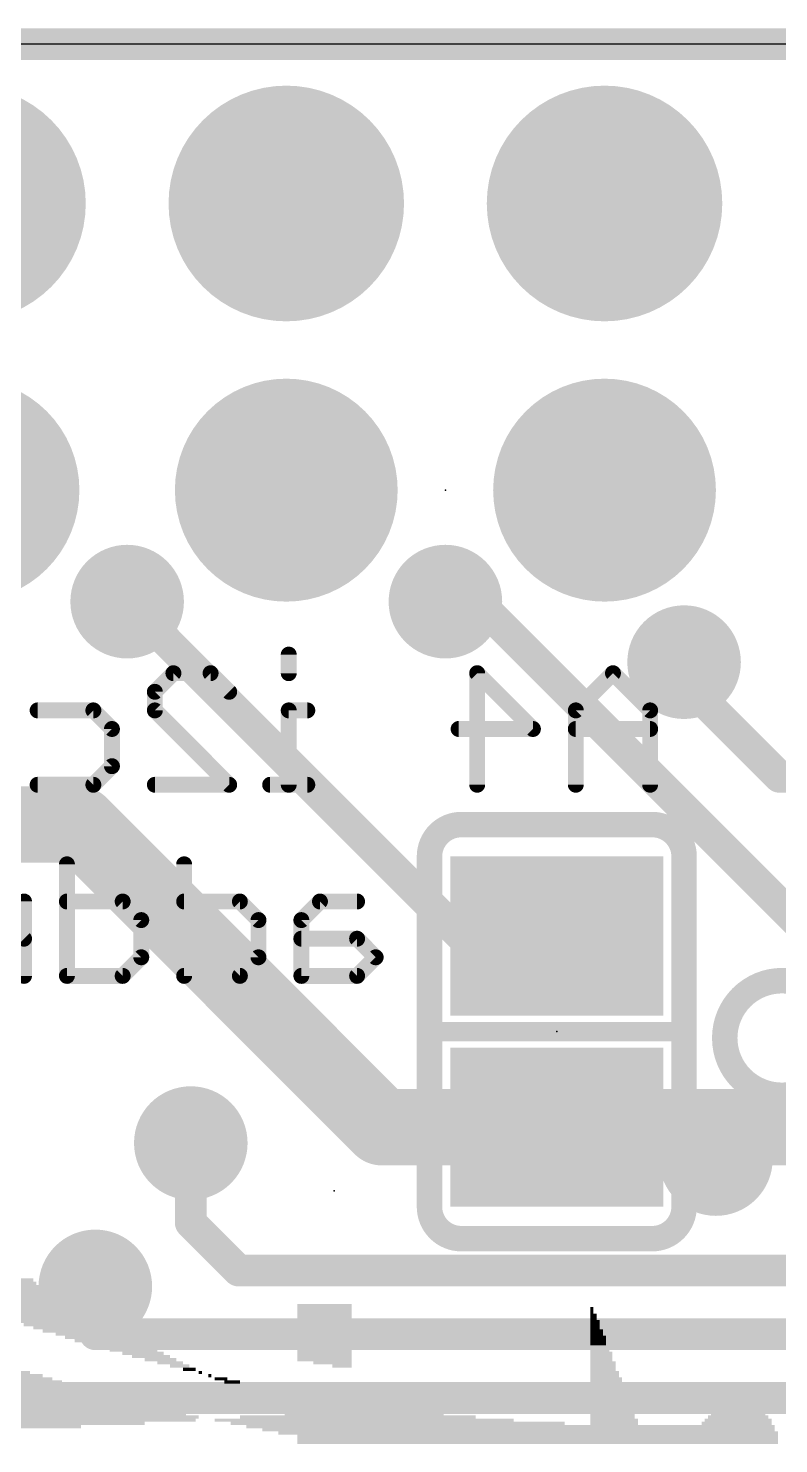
# Model space of a CAD drawing. Extents: x -0.1 to 50.9, y -0.1 to 23.
# Drawn here: x 27.15 to 33.14, y 11.7 to 22.99 of the extents above; entities that cross this region are included whole.
import ezdxf

# ---------------------------------------------------------------- set-up
doc = ezdxf.new("R2010")
doc.units = 0
for name, color, linetype in [('16', 132, 'CONTINUOUS'), ('17', 110, 'CONTINUOUS'), ('18', 110, 'CONTINUOUS'), ('20', 53, 'CONTINUOUS'), ('21', 40, 'CONTINUOUS'), ('22', 6, 'CONTINUOUS'), ('23', 40, 'CONTINUOUS'), ('24', 6, 'CONTINUOUS'), ('30', 253, 'CONTINUOUS')]:
    doc.layers.add(name, color=color, linetype=linetype)

# ---------------------------------------------------------------- blocks, each defined once
blk = doc.blocks.new('RECT')
blk.add_solid([(-0.5, -0.5), (0.5, -0.5), (-0.5, 0.5), (0.5, 0.5)])
blk = doc.blocks.new('ROUNDP')
at = {"const_width": 0.5}
blk.add_lwpolyline([(0, -0.25, 1), (0, 0.25, 1), (0, -0.25)], format="xyb", dxfattribs=at)
blk = doc.blocks.new('ROUNDV')
at = {"const_width": 0.5}
blk.add_lwpolyline([(0, -0.25, 1), (0, 0.25, 1), (0, -0.25)], format="xyb", dxfattribs=at)

msp = doc.modelspace()

# ---------------------------------------------------------------- linework, layer by layer
at = {"layer": '16'}
for points, const_width in [([(50.8, 22.86), (0, 22.86)], 0.254), ([(30.607, 15.748), (27.94, 18.415)], 0.254), ([(30.734, 18.415), (30.48, 18.415)], 0.254), ([(30.734, 18.415), (33.401, 15.748)], 0.254), ([(32.385, 17.78), (32.385, 17.9324)], 0.254), ([(33.147, 17.018), (32.385, 17.78)], 0.254), ([(33.147, 17.018), (33.909, 17.018)], 0.254), ([(27.559, 16.637), (23.241, 16.637)], 0.6096), ([(29.972, 14.224), (27.559, 16.637)], 0.6096), ([(31.369, 15.748), (30.607, 15.748)], 0.254), ([(29.972, 14.224), (31.369, 14.224)], 0.6096), ([(31.369, 14.224), (31.242, 14.224)], 0.6096), ([(31.369, 14.224), (32.385, 14.224)], 0.6096), ([(34.417, 14.224), (31.369, 14.224)], 0.6096), ([(32.385, 14.224), (32.639, 13.97)], 0.6096), ([(28.448, 14.097), (28.448, 13.462)], 0.254), ([(28.448, 13.462), (28.829, 13.081)], 0.254), ([(28.829, 13.081), (39.116, 13.081)], 0.254), ([(27.686, 12.954), (27.686, 12.573)], 0.254), ([(27.686, 12.573), (38.227, 12.573)], 0.254), ([(26.924, 12.065), (37.465, 12.065)], 0.254)]:
    msp.add_lwpolyline(points, dxfattribs=dict(at, const_width=const_width))
for points, const_width in [([(27.9849, 18.4599, 1), (27.8951, 18.3701)], 0.127), ([(30.48, 18.4785, 1), (30.48, 18.3515)], 0.127), ([(30.7789, 18.4599, 1), (30.6891, 18.3701)], 0.127), ([(30.734, 18.3515, 1), (30.734, 18.4785)], 0.127), ([(32.4485, 17.9324, 1), (32.3215, 17.9324)], 0.127), ([(32.4299, 17.8249, 1), (32.3401, 17.7351)], 0.127), ([(32.3215, 17.78, 1), (32.4485, 17.78)], 0.127), ([(33.147, 17.0815, 1), (33.147, 16.9545)], 0.127), ([(33.1021, 16.9731, 1), (33.1919, 17.0629)], 0.127), ([(27.6668, 16.7448, 1), (27.4512, 16.5292)], 0.3048), ([(27.559, 16.4846, 1), (27.559, 16.7894)], 0.3048), ([(30.607, 15.8115, 1), (30.607, 15.6845)], 0.127), ([(30.5621, 15.7031, 1), (30.6519, 15.7929)], 0.127), ([(31.369, 15.6845, 1), (31.369, 15.8115)], 0.127), ([(29.972, 14.3764, 1), (29.972, 14.0716)], 0.3048), ([(29.8642, 14.1162, 1), (30.0798, 14.3318)], 0.3048), ([(31.242, 14.3764, 1), (31.242, 14.0716)], 0.3048), ([(31.369, 14.3764, 1), (31.369, 14.0716)], 0.3048), ([(31.369, 14.3764, 1), (31.369, 14.0716)], 0.3048), ([(31.369, 14.0716, 1), (31.369, 14.3764)], 0.3048), ([(31.369, 14.0716, 1), (31.369, 14.3764)], 0.3048), ([(32.4928, 14.3318, 1), (32.2772, 14.1162)], 0.3048), ([(32.385, 14.0716, 1), (32.385, 14.3764)], 0.3048), ([(28.5115, 14.097, 1), (28.3845, 14.097)], 0.127), ([(32.5312, 13.8622, 1), (32.7468, 14.0778)], 0.3048), ([(28.4929, 13.5069, 1), (28.4031, 13.4171)], 0.127), ([(28.3845, 13.462, 1), (28.5115, 13.462)], 0.127), ([(28.829, 13.1445, 1), (28.829, 13.0175)], 0.127), ([(28.7841, 13.0361, 1), (28.8739, 13.1259)], 0.127), ([(27.7495, 12.954, 1), (27.6225, 12.954)], 0.127), ([(27.686, 12.6365, 1), (27.686, 12.5095)], 0.127), ([(27.6225, 12.573, 1), (27.7495, 12.573)], 0.127)]:
    msp.add_lwpolyline(points, format="xyb", dxfattribs=dict(at, const_width=const_width))
at = {"layer": '20'}
msp.add_line((48.26, 22.86), (2.54, 22.86), dxfattribs=at)
at = {"layer": '21', "const_width": 0.2032}
msp.add_lwpolyline([(33.1666, 14.478, 1), (33.1666, 15.3924, 1), (33.1666, 14.478)], format="xyb", dxfattribs=at)
at = {"layer": '22'}
for points, const_width in [([(29.2296, 17.9926), (29.2296, 17.8443)], 0.127), ([(28.161, 17.696), (28.3093, 17.8443)], 0.127), ([(28.3093, 17.8443), (28.6059, 17.8443)], 0.127), ([(28.6059, 17.8443), (28.7542, 17.696)], 0.127), ([(30.7336, 16.9545), (30.7336, 17.8443)], 0.127), ([(30.7336, 17.8443), (31.1785, 17.3994)], 0.127), ([(31.8174, 17.8443), (31.5208, 17.5477)], 0.127), ([(32.114, 17.5477), (31.8174, 17.8443)], 0.127), ([(28.161, 17.5477), (28.161, 17.696)], 0.127), ([(27.2255, 17.5477), (27.6704, 17.5477)], 0.127), ([(27.6704, 17.5477), (27.8187, 17.3994)], 0.127), ([(28.7542, 16.9545), (28.161, 17.5477)], 0.127), ([(29.3779, 17.5477), (29.2296, 17.5477)], 0.127), ([(29.2296, 17.5477), (29.2296, 16.9545)], 0.127), ([(31.5208, 17.5477), (31.5208, 16.9545)], 0.127), ([(32.114, 16.9545), (32.114, 17.5477)], 0.127), ([(27.8187, 17.3994), (27.8187, 17.1028)], 0.127), ([(31.1785, 17.3994), (30.5853, 17.3994)], 0.127), ([(32.114, 17.3994), (31.5208, 17.3994)], 0.127), ([(27.8187, 17.1028), (27.6704, 16.9545)], 0.127), ([(27.6704, 16.9545), (27.2255, 16.9545)], 0.127), ([(28.161, 16.9545), (28.7542, 16.9545)], 0.127), ([(29.3779, 16.9545), (29.0813, 16.9545)], 0.127), ([(32.131, 16.637), (30.607, 16.637)], 0.2032), ([(30.353, 16.383), (30.353, 13.589)], 0.2032), ([(32.385, 13.589), (32.385, 16.383)], 0.2032), ([(27.4594, 16.3203), (27.4594, 15.4305)], 0.127), ([(28.3949, 16.3203), (28.3949, 15.4305)], 0.127), ([(27.117, 15.7271), (26.8204, 16.0237)], 0.127), ([(27.117, 15.4305), (27.117, 16.0237)], 0.127), ([(27.9043, 16.0237), (27.4594, 16.0237)], 0.127), ([(28.0525, 15.8754), (27.9043, 16.0237)], 0.127), ([(28.8398, 16.0237), (28.3949, 16.0237)], 0.127), ([(28.9881, 15.8754), (28.8398, 16.0237)], 0.127), ([(29.4787, 16.0237), (29.3304, 15.8754)], 0.127), ([(29.7753, 16.0237), (29.4787, 16.0237)], 0.127), ([(28.0525, 15.5788), (28.0525, 15.8754)], 0.127), ([(28.9881, 15.5788), (28.9881, 15.8754)], 0.127), ([(29.3304, 15.8754), (29.3304, 15.4305)], 0.127), ([(29.7753, 15.7271), (29.3304, 15.7271)], 0.127), ([(29.9236, 15.5788), (29.7753, 15.7271)], 0.127), ([(27.9043, 15.4305), (28.0525, 15.5788)], 0.127), ([(28.8398, 15.4305), (28.9881, 15.5788)], 0.127), ([(29.7753, 15.4305), (29.9236, 15.5788)], 0.127), ([(27.4594, 15.4305), (27.9043, 15.4305)], 0.127), ([(28.3949, 15.4305), (28.8398, 15.4305)], 0.127), ([(29.3304, 15.4305), (29.7753, 15.4305)], 0.127), ([(32.131, 13.335), (30.607, 13.335)], 0.2032)]:
    msp.add_lwpolyline(points, dxfattribs=dict(at, const_width=const_width))
for points, const_width in [([(29.2613, 17.9926, 1), (29.1978, 17.9926)], 0.0635), ([(28.3093, 17.876, 1), (28.3093, 17.8125)], 0.0635), ([(28.3318, 17.8218, 1), (28.2869, 17.8667)], 0.0635), ([(28.6283, 17.8667, 1), (28.5834, 17.8218)], 0.0635), ([(28.6059, 17.8125, 1), (28.6059, 17.876)], 0.0635), ([(29.1978, 17.8443, 1), (29.2613, 17.8443)], 0.0635), ([(30.7654, 17.8443, 1), (30.7019, 17.8443)], 0.0635), ([(30.7561, 17.8667, 1), (30.7112, 17.8218)], 0.0635), ([(31.8399, 17.8667, 1), (31.795, 17.8218)], 0.0635), ([(31.8399, 17.8218, 1), (31.795, 17.8667)], 0.0635), ([(28.1928, 17.696, 1), (28.1293, 17.696)], 0.0635), ([(28.1386, 17.7184, 1), (28.1835, 17.6735)], 0.0635), ([(28.7317, 17.6735, 1), (28.7766, 17.7184)], 0.0635), ([(27.2255, 17.5794, 1), (27.2255, 17.5159)], 0.0635), ([(27.6928, 17.5701, 1), (27.6479, 17.5252)], 0.0635), ([(27.6704, 17.5159, 1), (27.6704, 17.5794)], 0.0635), ([(28.1835, 17.5701, 1), (28.1386, 17.5252)], 0.0635), ([(29.2613, 17.5477, 1), (29.1978, 17.5477)], 0.0635), ([(29.2296, 17.5794, 1), (29.2296, 17.5159)], 0.0635), ([(29.3779, 17.5159, 1), (29.3779, 17.5794)], 0.0635), ([(31.5526, 17.5477, 1), (31.4891, 17.5477)], 0.0635), ([(32.1458, 17.5477, 1), (32.0823, 17.5477)], 0.0635), ([(28.1293, 17.5477, 1), (28.1928, 17.5477)], 0.0635), ([(31.4984, 17.5701, 1), (31.5433, 17.5252)], 0.0635), ([(32.0916, 17.5252, 1), (32.1365, 17.5701)], 0.0635), ([(27.8504, 17.3994, 1), (27.7869, 17.3994)], 0.0635), ([(27.7962, 17.3769, 1), (27.8411, 17.4218)], 0.0635), ([(30.5853, 17.4311, 1), (30.5853, 17.3676)], 0.0635), ([(31.156, 17.3769, 1), (31.201, 17.4218)], 0.0635), ([(31.1785, 17.3676, 1), (31.1785, 17.4311)], 0.0635), ([(31.5208, 17.4311, 1), (31.5208, 17.3676)], 0.0635), ([(32.114, 17.3676, 1), (32.114, 17.4311)], 0.0635), ([(27.8411, 17.0803, 1), (27.7962, 17.1252)], 0.0635), ([(27.7869, 17.1028, 1), (27.8504, 17.1028)], 0.0635), ([(27.2255, 16.9862, 1), (27.2255, 16.9228)], 0.0635), ([(27.6479, 16.977, 1), (27.6928, 16.932)], 0.0635), ([(27.6704, 16.9228, 1), (27.6704, 16.9862)], 0.0635), ([(28.161, 16.9862, 1), (28.161, 16.9228)], 0.0635), ([(28.7317, 16.932, 1), (28.7766, 16.977)], 0.0635), ([(28.7542, 16.9228, 1), (28.7542, 16.9862)], 0.0635), ([(29.0813, 16.9862, 1), (29.0813, 16.9228)], 0.0635), ([(29.1978, 16.9545, 1), (29.2613, 16.9545)], 0.0635), ([(29.3779, 16.9228, 1), (29.3779, 16.9862)], 0.0635), ([(30.7019, 16.9545, 1), (30.7654, 16.9545)], 0.0635), ([(31.4891, 16.9545, 1), (31.5526, 16.9545)], 0.0635), ([(32.0823, 16.9545, 1), (32.1458, 16.9545)], 0.0635), ([(30.607, 16.637, 0.4142), (30.353, 16.383)], 0.2032), ([(30.607, 16.6878, 1), (30.607, 16.5862)], 0.1016), ([(30.607, 16.5862, 1), (30.607, 16.6878)], 0.1016), ([(32.385, 16.383, 0.4142), (32.131, 16.637)], 0.2032), ([(32.131, 16.6878, 1), (32.131, 16.5862)], 0.1016), ([(32.131, 16.5862, 1), (32.131, 16.6878)], 0.1016), ([(30.4038, 16.383, 1), (30.3022, 16.383)], 0.1016), ([(32.4358, 16.383, 1), (32.3342, 16.383)], 0.1016), ([(27.4911, 16.3203, 1), (27.4276, 16.3203)], 0.0635), ([(28.4266, 16.3203, 1), (28.3631, 16.3203)], 0.0635), ([(30.3022, 16.383, 1), (30.4038, 16.383)], 0.1016), ([(32.3342, 16.383, 1), (32.4358, 16.383)], 0.1016), ([(27.1488, 16.0237, 1), (27.0853, 16.0237)], 0.0635), ([(27.4594, 16.0554, 1), (27.4594, 15.9919)], 0.0635), ([(27.9267, 16.0461, 1), (27.8818, 16.0012)], 0.0635), ([(27.9043, 15.9919, 1), (27.9043, 16.0554)], 0.0635), ([(28.3949, 16.0554, 1), (28.3949, 15.9919)], 0.0635), ([(28.8622, 16.0461, 1), (28.8173, 16.0012)], 0.0635), ([(28.8398, 15.9919, 1), (28.8398, 16.0554)], 0.0635), ([(29.4787, 16.0554, 1), (29.4787, 15.9919)], 0.0635), ([(29.5012, 16.0012, 1), (29.4562, 16.0461)], 0.0635), ([(29.7753, 15.9919, 1), (29.7753, 16.0554)], 0.0635), ([(28.0843, 15.8754, 1), (28.0208, 15.8754)], 0.0635), ([(28.0301, 15.8529, 1), (28.075, 15.8978)], 0.0635), ([(29.0198, 15.8754, 1), (28.9563, 15.8754)], 0.0635), ([(28.9656, 15.8529, 1), (29.0105, 15.8978)], 0.0635), ([(29.3622, 15.8754, 1), (29.2987, 15.8754)], 0.0635), ([(29.308, 15.8978, 1), (29.3529, 15.8529)], 0.0635), ([(27.0946, 15.7046, 1), (27.1395, 15.7495)], 0.0635), ([(29.3304, 15.7588, 1), (29.3304, 15.6953)], 0.0635), ([(29.7977, 15.7495, 1), (29.7528, 15.7046)], 0.0635), ([(29.7753, 15.6953, 1), (29.7753, 15.7588)], 0.0635), ([(28.0208, 15.5788, 1), (28.0843, 15.5788)], 0.0635), ([(28.075, 15.5563, 1), (28.0301, 15.6012)], 0.0635), ([(28.9563, 15.5788, 1), (29.0198, 15.5788)], 0.0635), ([(29.0105, 15.5563, 1), (28.9656, 15.6012)], 0.0635), ([(29.946, 15.5563, 1), (29.9011, 15.6012)], 0.0635), ([(29.9011, 15.5563, 1), (29.946, 15.6012)], 0.0635), ([(27.4594, 15.4623, 1), (27.4594, 15.3987)], 0.0635), ([(27.8818, 15.453, 1), (27.9267, 15.408)], 0.0635), ([(27.9043, 15.3987, 1), (27.9043, 15.4623)], 0.0635), ([(28.3949, 15.4623, 1), (28.3949, 15.3987)], 0.0635), ([(28.8173, 15.453, 1), (28.8622, 15.408)], 0.0635), ([(28.8398, 15.3987, 1), (28.8398, 15.4623)], 0.0635), ([(29.3304, 15.4623, 1), (29.3304, 15.3987)], 0.0635), ([(29.7528, 15.453, 1), (29.7977, 15.408)], 0.0635), ([(29.7753, 15.3987, 1), (29.7753, 15.4623)], 0.0635), ([(27.0853, 15.4305, 1), (27.1488, 15.4305)], 0.0635), ([(27.4276, 15.4305, 1), (27.4911, 15.4305)], 0.0635), ([(28.3631, 15.4305, 1), (28.4266, 15.4305)], 0.0635), ([(29.2987, 15.4305, 1), (29.3622, 15.4305)], 0.0635), ([(30.353, 13.589, 0.4142), (30.607, 13.335)], 0.2032), ([(30.4038, 13.589, 1), (30.3022, 13.589)], 0.1016), ([(32.131, 13.335, 0.4142), (32.385, 13.589)], 0.2032), ([(32.4358, 13.589, 1), (32.3342, 13.589)], 0.1016), ([(30.3022, 13.589, 1), (30.4038, 13.589)], 0.1016), ([(32.3342, 13.589, 1), (32.4358, 13.589)], 0.1016), ([(30.607, 13.3858, 1), (30.607, 13.2842)], 0.1016), ([(30.607, 13.2842, 1), (30.607, 13.3858)], 0.1016), ([(32.131, 13.3858, 1), (32.131, 13.2842)], 0.1016), ([(32.131, 13.2842, 1), (32.131, 13.3858)], 0.1016)]:
    msp.add_lwpolyline(points, format="xyb", dxfattribs=dict(at, const_width=const_width))
at = {"layer": '23'}
for p in [(30.48, 19.304), (29.591, 13.716)]:
    msp.add_point(p, dxfattribs=at)
at = {"layer": '24'}
msp.add_point((31.369, 14.986), dxfattribs=at)

# ---------------------------------------------------------------- block references
at = {"layer": '16', "xscale": 1.1684, "yscale": 1.6002, "rotation": 270}
for p in [(31.369, 15.748), (31.369, 14.224)]:
    msp.add_blockref('RECT', p, dxfattribs=at)
at = {"layer": '17', "xscale": 1.778, "yscale": 1.778}
for p in [(26.67, 21.59), (29.21, 21.59), (31.75, 21.59)]:
    msp.add_blockref('ROUNDP', p, dxfattribs=at)
at = {"layer": '17', "xscale": 1.6764, "yscale": 1.6764, "rotation": 90}
for p in [(26.67, 19.304), (29.21, 19.304), (31.75, 19.304)]:
    msp.add_blockref('ROUNDP', p, dxfattribs=at)
at = {"layer": '18', "xscale": 0.9064, "yscale": 0.9064}
for p in [(27.94, 18.415), (27.94, 18.415), (30.48, 18.415), (30.48, 18.415), (32.385, 17.9324), (32.385, 17.9324), (28.448, 14.097), (28.448, 14.097), (32.639, 13.97), (32.639, 13.97), (27.686, 12.954), (27.686, 12.954)]:
    msp.add_blockref('ROUNDV', p, dxfattribs=at)
at = {"layer": '22', "yscale": 0.0254, "rotation": 180}
for p, xscale in [((26.6446, 13.0048), 1.0922), ((26.6954, 12.9794), 1.0414), ((26.7589, 12.954), 1.016), ((26.797, 12.9286), 0.9906), ((26.8605, 12.9032), 0.9652), ((26.924, 12.8778), 0.9398), ((26.9621, 12.8524), 0.9144), ((27.0256, 12.827), 0.889), ((27.0891, 12.8016), 0.8636), ((27.1526, 12.7762), 0.8382), ((27.2034, 12.7508), 0.7874), ((29.5148, 12.8016), 0.4318), ((29.5148, 12.7762), 0.4318), ((29.5148, 12.7508), 0.4318), ((31.6484, 12.7762), 0.0254), ((31.6484, 12.7508), 0.0254), ((27.2669, 12.7254), 0.762), ((27.3304, 12.7), 0.7366), ((27.3939, 12.6746), 0.7112), ((27.4574, 12.6492), 0.6858), ((29.5148, 12.7254), 0.4318), ((29.5148, 12.7), 0.4318), ((29.5148, 12.6746), 0.4318), ((29.5148, 12.6492), 0.4318), ((31.6611, 12.7254), 0.0508), ((31.6611, 12.7), 0.0508), ((31.6738, 12.6746), 0.0762), ((31.6738, 12.6492), 0.0762), ((27.5082, 12.6238), 0.635), ((27.5717, 12.5984), 0.6096), ((27.6479, 12.573), 0.5588), ((27.7114, 12.5476), 0.5334), ((27.7749, 12.5222), 0.508), ((29.5148, 12.6238), 0.4318), ((29.5148, 12.5984), 0.4318), ((29.5148, 12.573), 0.4318), ((29.5148, 12.5476), 0.4318), ((29.5148, 12.5222), 0.4318), ((31.6738, 12.6238), 0.0762), ((31.6865, 12.5984), 0.1016), ((31.6865, 12.573), 0.1016), ((31.6992, 12.5476), 0.127), ((31.6992, 12.5222), 0.127), ((27.8511, 12.4968), 0.4572), ((27.9146, 12.4714), 0.4318), ((27.9908, 12.446), 0.381), ((28.067, 12.4206), 0.3302), ((29.5148, 12.4968), 0.4318), ((29.5148, 12.4714), 0.4318), ((29.5148, 12.446), 0.4318), ((29.5148, 12.4206), 0.4318), ((31.6992, 12.4968), 0.127), ((31.7119, 12.4714), 0.1524), ((31.7119, 12.446), 0.1524), ((31.7246, 12.4206), 0.1778), ((28.1305, 12.3952), 0.3048), ((28.2067, 12.3698), 0.254), ((28.2829, 12.3444), 0.2032), ((28.3591, 12.319), 0.1524), ((28.4353, 12.2936), 0.1016), ((29.5148, 12.3952), 0.4318), ((29.5148, 12.3698), 0.4318), ((29.5783, 12.3444), 0.3048), ((29.6545, 12.319), 0.1524), ((31.7246, 12.3952), 0.1778), ((31.7246, 12.3698), 0.1778), ((31.7373, 12.3444), 0.2032), ((31.7373, 12.319), 0.2032), ((31.7373, 12.2936), 0.2032), ((25.908, 12.192), 3.0226), ((25.908, 12.2174), 2.8702), ((25.908, 12.2428), 2.7178), ((25.8953, 12.2682), 2.54), ((28.5242, 12.2682), 0.0254), ((28.6004, 12.2428), 0.0254), ((28.6893, 12.2174), 0.1016), ((28.7782, 12.192), 0.127), ((31.75, 12.2682), 0.2286), ((31.75, 12.2428), 0.2286), ((31.7627, 12.2174), 0.254), ((31.7627, 12.192), 0.254), ((25.908, 12.1412), 3.3782), ((25.908, 12.1666), 3.2258), ((27.1018, 12.065), 1.5494), ((27.1018, 12.0904), 1.397), ((27.0764, 12.1158), 1.2446), ((28.8671, 12.1666), 0.2032), ((28.956, 12.1412), 0.2794), ((29.0703, 12.1158), 0.3556), ((29.1592, 12.0904), 0.4318), ((29.2735, 12.065), 0.508), ((31.7627, 12.1666), 0.254), ((31.7754, 12.1412), 0.2794), ((31.7754, 12.1158), 0.2794), ((31.7881, 12.0904), 0.3048), ((31.7881, 12.065), 0.3048), ((27.178, 11.9634), 2.2098), ((27.1653, 11.9888), 2.032), ((27.1399, 12.0142), 1.8796), ((27.1272, 12.0396), 1.7018), ((29.3751, 12.0396), 0.6096), ((29.5021, 12.0142), 0.7112), ((29.6164, 11.9888), 0.8382), ((29.7561, 11.9634), 0.9652), ((31.7881, 12.0396), 0.3048), ((31.8008, 12.0142), 0.3302), ((31.8008, 11.9888), 0.3302), ((31.8008, 11.9634), 0.3302), ((32.8041, 11.9634), 0.3556), ((32.8168, 11.9888), 0.2286), ((26.924, 11.8618), 2.3114), ((27.1653, 11.8872), 2.6416), ((27.2161, 11.9126), 2.5908), ((27.2034, 11.938), 2.413), ((29.8323, 11.8872), 2.3876), ((30.099, 11.8618), 2.667), ((29.7815, 11.9126), 1.8796), ((29.8323, 11.938), 1.27), ((31.8135, 11.938), 0.3556), ((31.8135, 11.9126), 0.3556), ((31.8262, 11.8872), 0.381), ((31.8262, 11.8618), 0.381), ((32.8041, 11.8618), 0.5588), ((32.8168, 11.8872), 0.5334), ((32.8168, 11.9126), 0.4826), ((32.8168, 11.938), 0.4318), ((26.7843, 11.8364), 1.5748), ((31.0007, 11.8364), 4.2164), ((31.0642, 11.811), 4.0894), ((31.1404, 11.7856), 3.9878), ((31.2166, 11.7602), 3.8354), ((31.2166, 11.7348), 3.8354), ((31.2166, 11.7094), 3.8354)]:
    msp.add_blockref('RECT', p, dxfattribs=dict(at, xscale=xscale))
at = {"layer": '30', "xscale": 1.8796, "yscale": 1.8796}
for p in [(26.67, 21.59), (29.21, 21.59), (31.75, 21.59)]:
    msp.add_blockref('ROUNDP', p, dxfattribs=at)
at = {"layer": '30'}
for name, p, xscale, yscale, rotation in [('ROUNDP', (26.67, 19.304), 1.778, 1.778, 90), ('ROUNDP', (29.21, 19.304), 1.778, 1.778, 90), ('ROUNDP', (31.75, 19.304), 1.778, 1.778, 90), ('RECT', (31.369, 15.748), 1.27, 1.7018, 270), ('RECT', (31.369, 14.986), 0.1524, 1.8288, 270), ('RECT', (31.369, 14.224), 1.27, 1.7018, 270)]:
    msp.add_blockref(name, p, dxfattribs=dict(at, xscale=xscale, yscale=yscale, rotation=rotation))

doc.saveas('drawing.dxf')
